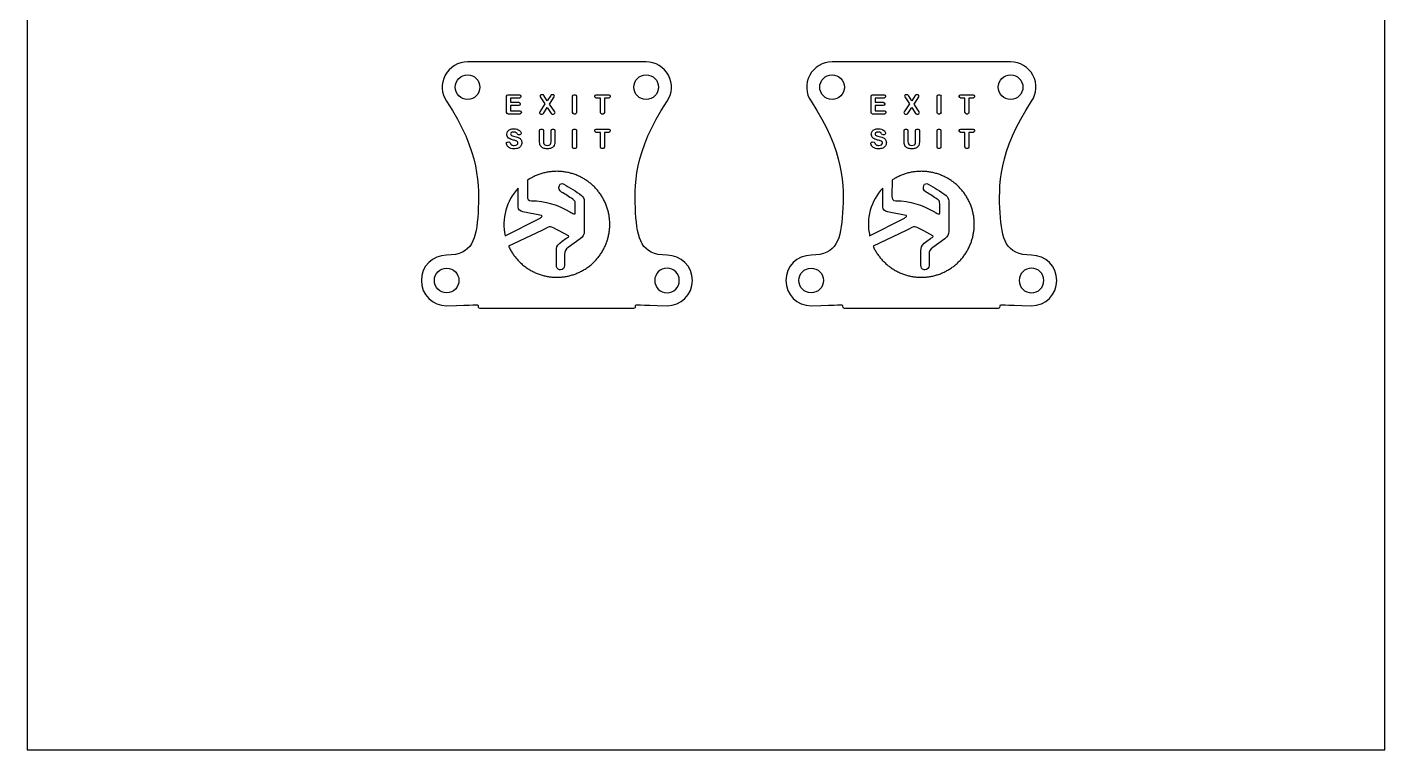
# Model space of a CAD drawing. Header units: millimetres. Extents: x -610 to 2074, y -2456 to 950.
# Drawn here: x 196 to 610, y -2137.9 to -1917.6 of the extents above; entities that cross this region are included whole.
import ezdxf

# ---------------------------------------------------------------- set-up
doc = ezdxf.new("R2010")
doc.units = ezdxf.units.MM
doc.layers.add('18mm birch plywood sheet', color=11, linetype='Continuous', true_color=0xff6151)
doc.layers.add('2mm stainless', color=18, linetype='Continuous', true_color=0x000000)

msp = doc.modelspace()

# ---------------------------------------------------------------- linework, layer by layer
at = {"layer": '18mm birch plywood sheet'}
msp.add_lwpolyline([(196.05, -2137.92), (610, -2137.92), (610, -1651.56), (196.05, -1651.56)], close=True, dxfattribs=at)
at = {"layer": '2mm stainless', "color": 18, "true_color": 0x000000}
for p, q in [((342.55, -1952.63), (342.88, -1952.6)), ((346.23, -1950.41), (345.86, -1950.43)), ((453.68, -1952.63), (454.01, -1952.6)), ((457.36, -1950.41), (456.99, -1950.43))]:
    msp.add_line(p, q, dxfattribs=at)
at = {"layer": '2mm stainless', "color": 168, "true_color": 0x0d1112}
for p, q in [((348.62, -1964.26), (348.59, -1969.15)), ((459.75, -1964.26), (459.72, -1969.15)), ((345.8, -1972.37), (345.77, -1966.67)), ((456.94, -1972.37), (456.9, -1966.67)), ((352.9, -1974.99), (347.22, -1973.9)), ((365.91, -1970.57), (365.91, -1979.92)), ((464.03, -1974.99), (458.35, -1973.9)), ((477.04, -1970.57), (477.04, -1979.92)), ((341.78, -1981.22), (352.21, -1975.93)), ((452.92, -1981.22), (463.35, -1975.93)), ((352.94, -1979.57), (342.83, -1984.36)), ((361.06, -1981.26), (358.3, -1979.74)), ((364.7, -1982.1), (361.01, -1984.79)), ((464.07, -1979.57), (453.96, -1984.36)), ((472.19, -1981.26), (469.44, -1979.74)), ((475.83, -1982.1), (472.15, -1984.79)), ((359.9, -1986.93), (359.91, -1990.25)), ((471.03, -1986.93), (471.04, -1990.25)), ((357.42, -1990.2), (357.44, -1987.96)), ((468.55, -1990.2), (468.57, -1987.96)), ((358.62, -1991.59), (358.37, -1991.58)), ((469.76, -1991.59), (469.5, -1991.58))]:
    msp.add_line(p, q, dxfattribs=at)
at = {"layer": '2mm stainless'}
for points in [[(384.77, -1928.19), (357.54, -1928.19), (330.32, -1928.19)], [(495.9, -1928.19), (468.68, -1928.19), (441.45, -1928.19)], [(334.05, -2003.24), (357.54, -2003.24), (381.04, -2003.24)], [(445.18, -2003.24), (468.68, -2003.24), (492.17, -2003.24)]]:
    msp.add_lwpolyline(points, dxfattribs=at)
at = {"layer": '2mm stainless', "color": 18, "true_color": 0x000000}
for points in [[(342.24, -1943.68), (342.24, -1938.65)], [(342.66, -1938.22), (346.18, -1938.22)], [(346.18, -1939.22), (343.43, -1939.22), (343.43, -1940.52), (345.96, -1940.52)], [(346.39, -1940.95), (346.39, -1941.09)], [(346.61, -1938.65), (346.61, -1938.79)], [(352.49, -1938.88), (353.89, -1941.04), (352.31, -1943.45)], [(353.22, -1938.22), (352.85, -1938.22)], [(355.67, -1938.42), (354.64, -1940.11), (353.58, -1938.42)], [(356.92, -1943.45), (355.34, -1941.08), (356.76, -1938.88)], [(356.4, -1938.22), (356.04, -1938.22)], [(362.35, -1943.68), (362.35, -1938.65)], [(362.78, -1938.22), (363.11, -1938.22)], [(363.54, -1938.65), (363.54, -1943.68)], [(369.11, -1938.79), (369.11, -1938.65)], [(369.54, -1938.22), (373.37, -1938.22)], [(370.86, -1943.68), (370.86, -1939.22), (369.54, -1939.22)], [(373.37, -1939.22), (372.05, -1939.22), (372.05, -1943.68)], [(373.8, -1938.65), (373.8, -1938.79)], [(453.37, -1943.68), (453.37, -1938.65)], [(453.8, -1938.22), (457.31, -1938.22)], [(457.31, -1939.22), (454.56, -1939.22), (454.56, -1940.52), (457.09, -1940.52)], [(457.52, -1940.95), (457.52, -1941.09)], [(457.74, -1938.65), (457.74, -1938.79)], [(463.63, -1938.88), (465.03, -1941.04), (463.44, -1943.45)], [(464.35, -1938.22), (463.99, -1938.22)], [(466.81, -1938.42), (465.77, -1940.11), (464.72, -1938.42)], [(468.05, -1943.45), (466.48, -1941.08), (467.89, -1938.88)], [(467.53, -1938.22), (467.17, -1938.22)], [(473.48, -1943.68), (473.48, -1938.65)], [(473.91, -1938.22), (474.25, -1938.22)], [(474.67, -1938.65), (474.67, -1943.68)], [(480.24, -1938.79), (480.24, -1938.65)], [(480.67, -1938.22), (484.5, -1938.22)], [(481.99, -1943.68), (481.99, -1939.22), (480.67, -1939.22)], [(484.5, -1939.22), (483.18, -1939.22), (483.18, -1943.68)], [(484.93, -1938.65), (484.93, -1938.79)], [(346.29, -1944.11), (342.66, -1944.11)], [(345.96, -1941.51), (343.43, -1941.51), (343.43, -1943.12), (346.29, -1943.12)], [(346.72, -1943.55), (346.72, -1943.68)], [(352.67, -1944.11), (353.07, -1944.11)], [(353.43, -1943.92), (354.62, -1942.07), (355.8, -1943.92)], [(356.16, -1944.11), (356.56, -1944.11)], [(363.11, -1944.11), (362.78, -1944.11)], [(371.62, -1944.11), (371.29, -1944.11)], [(457.43, -1944.11), (453.8, -1944.11)], [(457.09, -1941.51), (454.56, -1941.51), (454.56, -1943.12), (457.43, -1943.12)], [(457.85, -1943.55), (457.85, -1943.68)], [(463.8, -1944.11), (464.21, -1944.11)], [(464.56, -1943.92), (465.75, -1942.07), (466.93, -1943.92)], [(467.29, -1944.11), (467.69, -1944.11)], [(474.25, -1944.11), (473.91, -1944.11)], [(482.76, -1944.11), (482.42, -1944.11)], [(352.27, -1951.85), (352.27, -1949.13)], [(352.69, -1948.7), (353.03, -1948.7)], [(353.46, -1949.13), (353.46, -1951.9)], [(355.78, -1951.96), (355.78, -1949.13)], [(356.2, -1948.7), (356.54, -1948.7)], [(356.97, -1949.13), (356.97, -1951.8)], [(362.35, -1954.17), (362.35, -1949.13)], [(362.77, -1948.7), (363.11, -1948.7)], [(363.54, -1949.13), (363.54, -1954.17)], [(369.11, -1949.27), (369.11, -1949.13)], [(369.53, -1948.7), (373.36, -1948.7)], [(370.86, -1954.17), (370.86, -1949.7), (369.53, -1949.7)], [(373.36, -1949.7), (372.05, -1949.7), (372.05, -1954.17)], [(373.79, -1949.13), (373.79, -1949.27)], [(463.4, -1951.85), (463.4, -1949.13)], [(463.83, -1948.7), (464.16, -1948.7)], [(464.59, -1949.13), (464.59, -1951.9)], [(466.91, -1951.96), (466.91, -1949.13)], [(467.34, -1948.7), (467.67, -1948.7)], [(468.1, -1949.13), (468.1, -1951.8)], [(473.48, -1954.17), (473.48, -1949.13)], [(473.91, -1948.7), (474.24, -1948.7)], [(474.67, -1949.13), (474.67, -1954.17)], [(480.24, -1949.27), (480.24, -1949.13)], [(480.67, -1948.7), (484.5, -1948.7)], [(481.99, -1954.17), (481.99, -1949.7), (480.67, -1949.7)], [(484.5, -1949.7), (483.18, -1949.7), (483.18, -1954.17)], [(484.92, -1949.13), (484.92, -1949.27)], [(363.11, -1954.6), (362.77, -1954.6)], [(371.62, -1954.6), (371.28, -1954.6)], [(474.24, -1954.6), (473.91, -1954.6)], [(482.75, -1954.6), (482.42, -1954.6)]]:
    msp.add_lwpolyline(points, dxfattribs=at)
at = {"layer": '2mm stainless'}
for centre in [(330.32, -1935.91), (384.77, -1935.91), (441.45, -1935.91), (495.9, -1935.91), (323.95, -1994.84), (435.08, -1994.84)]:
    msp.add_circle(centre, 3.75, dxfattribs=at)
at = {"layer": '2mm stainless', "extrusion": (0, 0, -1)}
for centre in [(-391.14, -1994.84), (-502.27, -1994.84)]:
    msp.add_circle(centre, 3.75, dxfattribs=at)
at = {"layer": '2mm stainless'}
for centre, start, end in [((330.32, -1935.91), 90, 213.9106), ((384.77, -1935.91), 326.0894, 90), ((441.45, -1935.91), 90, 213.9106), ((495.9, -1935.91), 326.0894, 90), ((323.95, -1994.84), 90, 270), ((391.14, -1994.84), 270, 90), ((435.08, -1994.84), 90, 270), ((502.27, -1994.84), 270, 90)]:
    msp.add_arc(centre, 7.72, start, end, dxfattribs=at)
at = {"layer": '2mm stainless', "color": 18, "true_color": 0x000000, "extrusion": (0, 0, -1)}
for centre, start, end in [((-342.66, -1938.65), 0, 90), ((-345.96, -1940.95), 90, 180), ((-345.96, -1941.09), 180, 270), ((-346.18, -1938.65), 90, 180), ((-346.18, -1938.79), 180, 270), ((-362.78, -1938.65), 0, 90), ((-363.11, -1938.65), 90, 180), ((-369.54, -1938.65), 0, 90), ((-369.54, -1938.79), 270, 0), ((-373.37, -1938.65), 90, 180), ((-373.37, -1938.79), 180, 270), ((-453.8, -1938.65), 0, 90), ((-457.09, -1940.95), 90, 180), ((-457.09, -1941.09), 180, 270), ((-457.31, -1938.65), 90, 180), ((-457.31, -1938.79), 180, 270), ((-473.91, -1938.65), 0, 90), ((-474.25, -1938.65), 90, 180), ((-480.67, -1938.65), 0, 90), ((-480.67, -1938.79), 270, 0), ((-484.5, -1938.65), 90, 180), ((-484.5, -1938.79), 180, 270), ((-342.66, -1943.68), 270, 0), ((-346.29, -1943.55), 90, 180), ((-346.29, -1943.68), 180, 270), ((-362.78, -1943.68), 270, 0), ((-363.11, -1943.68), 180, 270), ((-371.29, -1943.68), 270, 0), ((-371.62, -1943.68), 180, 270), ((-453.8, -1943.68), 270, 0), ((-457.43, -1943.55), 90, 180), ((-457.43, -1943.68), 180, 270), ((-473.91, -1943.68), 270, 0), ((-474.25, -1943.68), 180, 270), ((-482.42, -1943.68), 270, 0), ((-482.76, -1943.68), 180, 270), ((-352.69, -1949.13), 0, 90), ((-353.03, -1949.13), 90, 180), ((-356.2, -1949.13), 0, 90), ((-356.54, -1949.13), 90, 180), ((-362.77, -1949.13), 0, 90), ((-363.11, -1949.13), 90, 180), ((-369.53, -1949.13), 0, 90), ((-369.53, -1949.27), 270, 0), ((-373.36, -1949.13), 90, 180), ((-373.36, -1949.27), 180, 270), ((-463.83, -1949.13), 0, 90), ((-464.16, -1949.13), 90, 180), ((-467.34, -1949.13), 0, 90), ((-467.67, -1949.13), 90, 180), ((-473.91, -1949.13), 0, 90), ((-474.24, -1949.13), 90, 180), ((-480.67, -1949.13), 0, 90), ((-480.67, -1949.27), 270, 0), ((-484.5, -1949.13), 90, 180), ((-484.5, -1949.27), 180, 270), ((-342.59, -1953.06), 344.0905, 84.449), ((-342.92, -1953.03), 84.449, 160.9842), ((-345.84, -1950), 267.49, 339.1815), ((-346.21, -1949.98), 162.8047, 267.49), ((-453.72, -1953.06), 344.0905, 84.449), ((-454.05, -1953.03), 84.449, 160.9842), ((-456.97, -1950), 267.49, 339.1815), ((-457.34, -1949.98), 162.8047, 267.49), ((-362.77, -1954.17), 270, 0), ((-363.11, -1954.17), 180, 270), ((-371.28, -1954.17), 270, 0), ((-371.62, -1954.17), 180, 270), ((-473.91, -1954.17), 270, 0), ((-474.24, -1954.17), 180, 270), ((-482.42, -1954.17), 270, 0), ((-482.75, -1954.17), 180, 270)]:
    msp.add_arc(centre, 0.427, start, end, dxfattribs=at)
at = {"layer": '2mm stainless', "color": 18, "true_color": 0x000000}
for centre, start, end in [((352.85, -1938.65), 90, 212.9254), ((353.22, -1938.65), 31.9692, 90), ((356.04, -1938.65), 90, 148.5508), ((356.4, -1938.65), 327.3567, 90), ((463.99, -1938.65), 90, 212.9254), ((464.35, -1938.65), 31.9692, 90), ((467.17, -1938.65), 90, 148.5508), ((467.53, -1938.65), 327.3567, 90), ((352.67, -1943.68), 146.7811, 270), ((353.07, -1943.68), 270, 327.2545), ((356.16, -1943.68), 212.6597, 270), ((356.56, -1943.68), 270, 33.5992), ((463.8, -1943.68), 146.7811, 270), ((464.21, -1943.68), 270, 327.2545), ((467.29, -1943.68), 212.6597, 270), ((467.69, -1943.68), 270, 33.5992)]:
    msp.add_arc(centre, 0.427, start, end, dxfattribs=at)
at = {"layer": '2mm stainless', "color": 168, "true_color": 0x0d1112}
for centre in [(357.54, -1977.71), (468.68, -1977.71)]:
    msp.add_arc(centre, 16.14, 136.8245, 192.5305, dxfattribs=at)
at = {"layer": '2mm stainless'}
for points in [[(323.91, -1940.22), (334.04, -1955.29), (334.04, -1977.25), (331.93, -1987.12), (323.95, -1987.12)], [(391.14, -1987.12), (383.16, -1987.12), (381.04, -1977.25), (381.04, -1955.29), (391.18, -1940.22)], [(435.04, -1940.22), (445.18, -1955.29), (445.18, -1977.25), (443.06, -1987.12), (435.08, -1987.12)], [(502.27, -1987.12), (494.29, -1987.12), (492.18, -1977.25), (492.18, -1955.29), (502.31, -1940.22)], [(323.95, -2002.56), (332.93, -2002.24), (333.54, -2002.24), (333.54, -2002.63), (333.54, -2003.24), (334.05, -2003.24)], [(381.04, -2003.24), (381.54, -2003.24), (381.54, -2002.63), (381.54, -2002.24), (382.15, -2002.24), (391.14, -2002.56)], [(435.08, -2002.56), (444.07, -2002.24), (444.68, -2002.24), (444.68, -2002.63), (444.68, -2003.24), (445.18, -2003.24)], [(492.17, -2003.24), (492.68, -2003.24), (492.68, -2002.63), (492.68, -2002.24), (493.29, -2002.24), (502.27, -2002.56)]]:
    msp.add_open_spline(points, degree=3, dxfattribs=at)
at = {"layer": '2mm stainless', "color": 18, "true_color": 0x000000}
for points in [[(342.3, -1950.25), (342.3, -1949.95), (342.38, -1949.67), (342.55, -1949.41)], [(342.55, -1949.41), (342.72, -1949.14), (342.97, -1948.94), (343.29, -1948.81)], [(343.29, -1948.81), (343.61, -1948.67), (343.99, -1948.6), (344.45, -1948.6)], [(344.43, -1949.59), (344.09, -1949.59), (343.82, -1949.66), (343.62, -1949.8)], [(345.19, -1949.79), (345.02, -1949.65), (344.77, -1949.59), (344.43, -1949.59)], [(344.45, -1948.6), (345.19, -1948.6), (345.74, -1948.77), (346.12, -1949.09)], [(346.12, -1949.09), (346.36, -1949.3), (346.53, -1949.56), (346.62, -1949.86)], [(453.43, -1950.25), (453.43, -1949.95), (453.51, -1949.67), (453.68, -1949.41)], [(453.68, -1949.41), (453.85, -1949.14), (454.1, -1948.94), (454.42, -1948.81)], [(454.42, -1948.81), (454.74, -1948.67), (455.13, -1948.6), (455.58, -1948.6)], [(455.57, -1949.59), (455.22, -1949.59), (454.95, -1949.66), (454.76, -1949.8)], [(456.32, -1949.79), (456.15, -1949.65), (455.9, -1949.59), (455.57, -1949.59)], [(455.58, -1948.6), (456.32, -1948.6), (456.88, -1948.77), (457.25, -1949.09)], [(457.25, -1949.09), (457.49, -1949.3), (457.66, -1949.56), (457.75, -1949.86)], [(342.8, -1954.19), (342.51, -1953.93), (342.3, -1953.6), (342.18, -1953.18)], [(342.84, -1951.43), (342.48, -1951.11), (342.3, -1950.71), (342.3, -1950.25)], [(344.18, -1952.02), (343.54, -1951.86), (343.1, -1951.66), (342.84, -1951.43)], [(343.32, -1952.89), (343.4, -1953.12), (343.51, -1953.3), (343.66, -1953.42)], [(343.62, -1949.8), (343.5, -1949.89), (343.43, -1950.01), (343.43, -1950.17)], [(343.43, -1950.17), (343.43, -1950.31), (343.49, -1950.43), (343.61, -1950.52)], [(343.61, -1950.52), (343.76, -1950.65), (344.12, -1950.78), (344.7, -1950.92)], [(343.66, -1953.42), (343.88, -1953.61), (344.16, -1953.7), (344.53, -1953.7)], [(345.13, -1952.27), (344.99, -1952.23), (344.68, -1952.14), (344.18, -1952.02)], [(344.53, -1953.7), (344.91, -1953.7), (345.2, -1953.62), (345.39, -1953.45)], [(344.7, -1950.92), (345.28, -1951.06), (345.71, -1951.2), (345.99, -1951.34)], [(345.56, -1952.53), (345.48, -1952.43), (345.34, -1952.35), (345.13, -1952.27)], [(345.44, -1950.15), (345.38, -1949.99), (345.3, -1949.87), (345.19, -1949.79)], [(345.39, -1953.45), (345.59, -1953.29), (345.68, -1953.1), (345.68, -1952.88)], [(345.68, -1952.88), (345.68, -1952.75), (345.64, -1952.63), (345.56, -1952.53)], [(346.59, -1953.83), (346.4, -1954.12), (346.14, -1954.34), (345.8, -1954.49)], [(345.99, -1951.34), (346.27, -1951.49), (346.48, -1951.69), (346.64, -1951.94)], [(346.87, -1952.88), (346.87, -1953.22), (346.78, -1953.53), (346.59, -1953.83)], [(346.64, -1951.94), (346.8, -1952.2), (346.87, -1952.51), (346.87, -1952.88)], [(352.38, -1953.34), (352.31, -1953.01), (352.27, -1952.51), (352.27, -1951.85)], [(352.72, -1954), (352.55, -1953.79), (352.44, -1953.57), (352.38, -1953.34)], [(353.46, -1951.9), (353.46, -1952.4), (353.47, -1952.73), (353.5, -1952.88)], [(353.5, -1952.88), (353.55, -1953.12), (353.67, -1953.32), (353.87, -1953.46)], [(353.87, -1953.46), (354.06, -1953.61), (354.32, -1953.68), (354.65, -1953.68)], [(354.65, -1953.68), (354.99, -1953.68), (355.24, -1953.61), (355.42, -1953.47)], [(355.42, -1953.47), (355.59, -1953.34), (355.69, -1953.17), (355.73, -1952.96)], [(355.73, -1952.96), (355.76, -1952.76), (355.78, -1952.43), (355.78, -1951.96)], [(356.87, -1953.3), (356.81, -1953.59), (356.69, -1953.84), (356.51, -1954.04)], [(356.97, -1951.8), (356.97, -1952.51), (356.94, -1953.01), (356.87, -1953.3)], [(453.93, -1954.19), (453.64, -1953.93), (453.43, -1953.6), (453.31, -1953.18)], [(453.97, -1951.43), (453.61, -1951.11), (453.43, -1950.71), (453.43, -1950.25)], [(455.31, -1952.02), (454.68, -1951.86), (454.23, -1951.66), (453.97, -1951.43)], [(454.46, -1952.89), (454.53, -1953.12), (454.65, -1953.3), (454.8, -1953.42)], [(454.76, -1949.8), (454.63, -1949.89), (454.57, -1950.01), (454.57, -1950.17)], [(454.57, -1950.17), (454.57, -1950.31), (454.63, -1950.43), (454.74, -1950.52)], [(454.74, -1950.52), (454.89, -1950.65), (455.26, -1950.78), (455.84, -1950.92)], [(454.8, -1953.42), (455.01, -1953.61), (455.3, -1953.7), (455.66, -1953.7)], [(456.27, -1952.27), (456.13, -1952.23), (455.81, -1952.14), (455.31, -1952.02)], [(455.66, -1953.7), (456.04, -1953.7), (456.33, -1953.62), (456.53, -1953.45)], [(455.84, -1950.92), (456.42, -1951.06), (456.84, -1951.2), (457.12, -1951.34)], [(456.69, -1952.53), (456.61, -1952.43), (456.47, -1952.35), (456.27, -1952.27)], [(456.57, -1950.15), (456.51, -1949.99), (456.43, -1949.87), (456.32, -1949.79)], [(456.53, -1953.45), (456.72, -1953.29), (456.82, -1953.1), (456.82, -1952.88)], [(456.82, -1952.88), (456.82, -1952.75), (456.78, -1952.63), (456.69, -1952.53)], [(457.73, -1953.83), (457.54, -1954.12), (457.27, -1954.34), (456.93, -1954.49)], [(457.12, -1951.34), (457.4, -1951.49), (457.62, -1951.69), (457.77, -1951.94)], [(458.01, -1952.88), (458.01, -1953.22), (457.91, -1953.53), (457.73, -1953.83)], [(457.77, -1951.94), (457.93, -1952.2), (458.01, -1952.51), (458.01, -1952.88)], [(463.52, -1953.34), (463.44, -1953.01), (463.4, -1952.51), (463.4, -1951.85)], [(463.85, -1954), (463.68, -1953.79), (463.57, -1953.57), (463.52, -1953.34)], [(464.59, -1951.9), (464.59, -1952.4), (464.61, -1952.73), (464.64, -1952.88)], [(464.64, -1952.88), (464.69, -1953.12), (464.81, -1953.32), (465, -1953.46)], [(465, -1953.46), (465.19, -1953.61), (465.45, -1953.68), (465.78, -1953.68)], [(465.78, -1953.68), (466.12, -1953.68), (466.38, -1953.61), (466.55, -1953.47)], [(466.55, -1953.47), (466.72, -1953.34), (466.82, -1953.17), (466.86, -1952.96)], [(466.86, -1952.96), (466.89, -1952.76), (466.91, -1952.43), (466.91, -1951.96)], [(468, -1953.3), (467.94, -1953.59), (467.82, -1953.84), (467.65, -1954.04)], [(468.1, -1951.8), (468.1, -1952.51), (468.07, -1953.01), (468, -1953.3)], [(344.51, -1954.7), (343.77, -1954.7), (343.2, -1954.53), (342.8, -1954.19)], [(345.8, -1954.49), (345.45, -1954.63), (345.03, -1954.7), (344.51, -1954.7)], [(353.41, -1954.5), (353.12, -1954.37), (352.89, -1954.2), (352.72, -1954)], [(354.69, -1954.7), (354.13, -1954.7), (353.7, -1954.63), (353.41, -1954.5)], [(355.82, -1954.52), (355.53, -1954.64), (355.15, -1954.7), (354.69, -1954.7)], [(356.51, -1954.04), (356.34, -1954.24), (356.11, -1954.4), (355.82, -1954.52)], [(455.65, -1954.7), (454.9, -1954.7), (454.33, -1954.53), (453.93, -1954.19)], [(456.93, -1954.49), (456.59, -1954.63), (456.16, -1954.7), (455.65, -1954.7)], [(464.54, -1954.5), (464.25, -1954.37), (464.02, -1954.2), (463.85, -1954)], [(465.82, -1954.7), (465.26, -1954.7), (464.83, -1954.63), (464.54, -1954.5)], [(466.95, -1954.52), (466.67, -1954.64), (466.29, -1954.7), (465.82, -1954.7)], [(467.65, -1954.04), (467.48, -1954.24), (467.24, -1954.4), (466.95, -1954.52)]]:
    msp.add_open_spline(points, degree=3, dxfattribs=at)
at = {"layer": '2mm stainless', "color": 168, "true_color": 0x0d1112}
for points in [[(342.83, -1984.36), (347.47, -1994.63), (358.71, -1993.82), (369.94, -1993), (373.06, -1982.18), (376.17, -1971.35), (367.09, -1964.69), (358, -1958.03), (348.62, -1964.26)], [(453.96, -1984.36), (458.61, -1994.63), (469.84, -1993.82), (481.08, -1993), (484.19, -1982.18), (487.31, -1971.35), (478.22, -1964.69), (469.14, -1958.03), (459.75, -1964.26)]]:
    msp.add_rational_spline(points, [1, 0.820105067172, 1, 0.820105067172, 1, 0.820105067172, 1, 0.820105067172, 1], degree=2, knots=[273.107119, 273.107119, 273.107119, 535.021221, 535.021221, 796.935323, 796.935323, 1058.849425, 1058.849425, 1320.763526, 1320.763526, 1320.763526], dxfattribs=at)
for points in [[(358.99, -1967.87), (358.29, -1967.42), (357.95, -1966.8), (358.32, -1965.87)], [(358.32, -1965.87), (358.54, -1965.32), (359.14, -1965.12), (359.65, -1965.43)], [(359.65, -1965.43), (361.49, -1966.55), (363.34, -1967.66), (365.1, -1968.91)], [(470.12, -1967.87), (469.42, -1967.42), (469.08, -1966.8), (469.45, -1965.87)], [(469.45, -1965.87), (469.67, -1965.32), (470.28, -1965.12), (470.79, -1965.43)], [(470.79, -1965.43), (472.63, -1966.55), (474.48, -1967.66), (476.23, -1968.91)], [(348.59, -1969.15), (348.57, -1970.03), (348.84, -1970.52), (349.8, -1970.53)], [(362.4, -1970.05), (361.28, -1969.3), (360.13, -1968.59), (358.99, -1967.87)], [(363.11, -1970.85), (363.1, -1970.57), (362.7, -1970.25), (362.4, -1970.05)], [(365.1, -1968.91), (365.55, -1969.23), (365.89, -1970), (365.91, -1970.57)], [(459.72, -1969.15), (459.7, -1970.03), (459.98, -1970.52), (460.93, -1970.53)], [(473.53, -1970.05), (472.41, -1969.3), (471.27, -1968.59), (470.12, -1967.87)], [(474.25, -1970.85), (474.23, -1970.57), (473.83, -1970.25), (473.53, -1970.05)], [(476.23, -1968.91), (476.68, -1969.23), (477.03, -1970), (477.04, -1970.57)], [(347.22, -1973.9), (346.36, -1973.74), (345.81, -1973.26), (345.8, -1972.37)], [(349.8, -1970.53), (354.02, -1970.59), (357.91, -1971.77), (361.51, -1973.95)], [(361.51, -1973.95), (361.9, -1974.18), (362.32, -1974.35), (362.73, -1974.53)], [(362.73, -1974.53), (362.78, -1974.56), (362.86, -1974.55), (362.96, -1974.54)], [(362.96, -1974.54), (363.06, -1974.54), (363.14, -1974.46), (363.14, -1974.36)], [(363.14, -1974.36), (363.14, -1973.19), (363.18, -1972.02), (363.11, -1970.85)], [(458.35, -1973.9), (457.49, -1973.74), (456.94, -1973.26), (456.94, -1972.37)], [(460.93, -1970.53), (465.15, -1970.59), (469.04, -1971.77), (472.65, -1973.95)], [(472.65, -1973.95), (473.03, -1974.18), (473.45, -1974.35), (473.86, -1974.53)], [(473.86, -1974.53), (473.92, -1974.56), (473.99, -1974.55), (474.09, -1974.54)], [(474.09, -1974.54), (474.19, -1974.54), (474.27, -1974.46), (474.27, -1974.36)], [(474.27, -1974.36), (474.28, -1973.19), (474.32, -1972.02), (474.25, -1970.85)], [(352.21, -1975.93), (352.5, -1975.79), (352.76, -1975.6), (353.01, -1975.29)], [(353.01, -1975.29), (353.1, -1975.18), (353.03, -1975.02), (352.9, -1974.99)], [(358.3, -1979.74), (354.97, -1978.06), (356.19, -1978.03), (352.94, -1979.57)], [(463.35, -1975.93), (463.63, -1975.79), (463.9, -1975.6), (464.14, -1975.29)], [(464.14, -1975.29), (464.23, -1975.18), (464.17, -1975.02), (464.03, -1974.99)], [(469.44, -1979.74), (466.11, -1978.06), (467.33, -1978.03), (464.07, -1979.57)], [(357.44, -1987.96), (357.48, -1984.17), (356.84, -1984.58), (360.33, -1982.06)], [(360.33, -1982.06), (360.53, -1981.92), (360.74, -1981.79), (361.07, -1981.58)], [(361.07, -1981.58), (361.19, -1981.51), (361.18, -1981.33), (361.06, -1981.26)], [(365.91, -1979.92), (365.9, -1980.83), (365.48, -1981.56), (364.7, -1982.1)], [(468.57, -1987.96), (468.61, -1984.17), (467.97, -1984.58), (471.46, -1982.06)], [(471.46, -1982.06), (471.66, -1981.92), (471.87, -1981.79), (472.2, -1981.58)], [(472.2, -1981.58), (472.32, -1981.51), (472.31, -1981.33), (472.19, -1981.26)], [(477.04, -1979.92), (477.03, -1980.83), (476.61, -1981.56), (475.83, -1982.1)], [(361.01, -1984.79), (360.2, -1985.33), (359.87, -1985.95), (359.9, -1986.93)], [(472.15, -1984.79), (471.33, -1985.33), (471.01, -1985.95), (471.03, -1986.93)], [(358.37, -1991.58), (357.68, -1991.57), (357.41, -1990.73), (357.42, -1990.2)], [(359.91, -1990.25), (359.91, -1991.01), (359.38, -1991.61), (358.62, -1991.59)], [(469.5, -1991.58), (468.82, -1991.57), (468.55, -1990.73), (468.55, -1990.2)], [(471.04, -1990.25), (471.04, -1991.01), (470.51, -1991.61), (469.76, -1991.59)]]:
    msp.add_open_spline(points, degree=3, dxfattribs=at)

doc.saveas('drawing.dxf')
